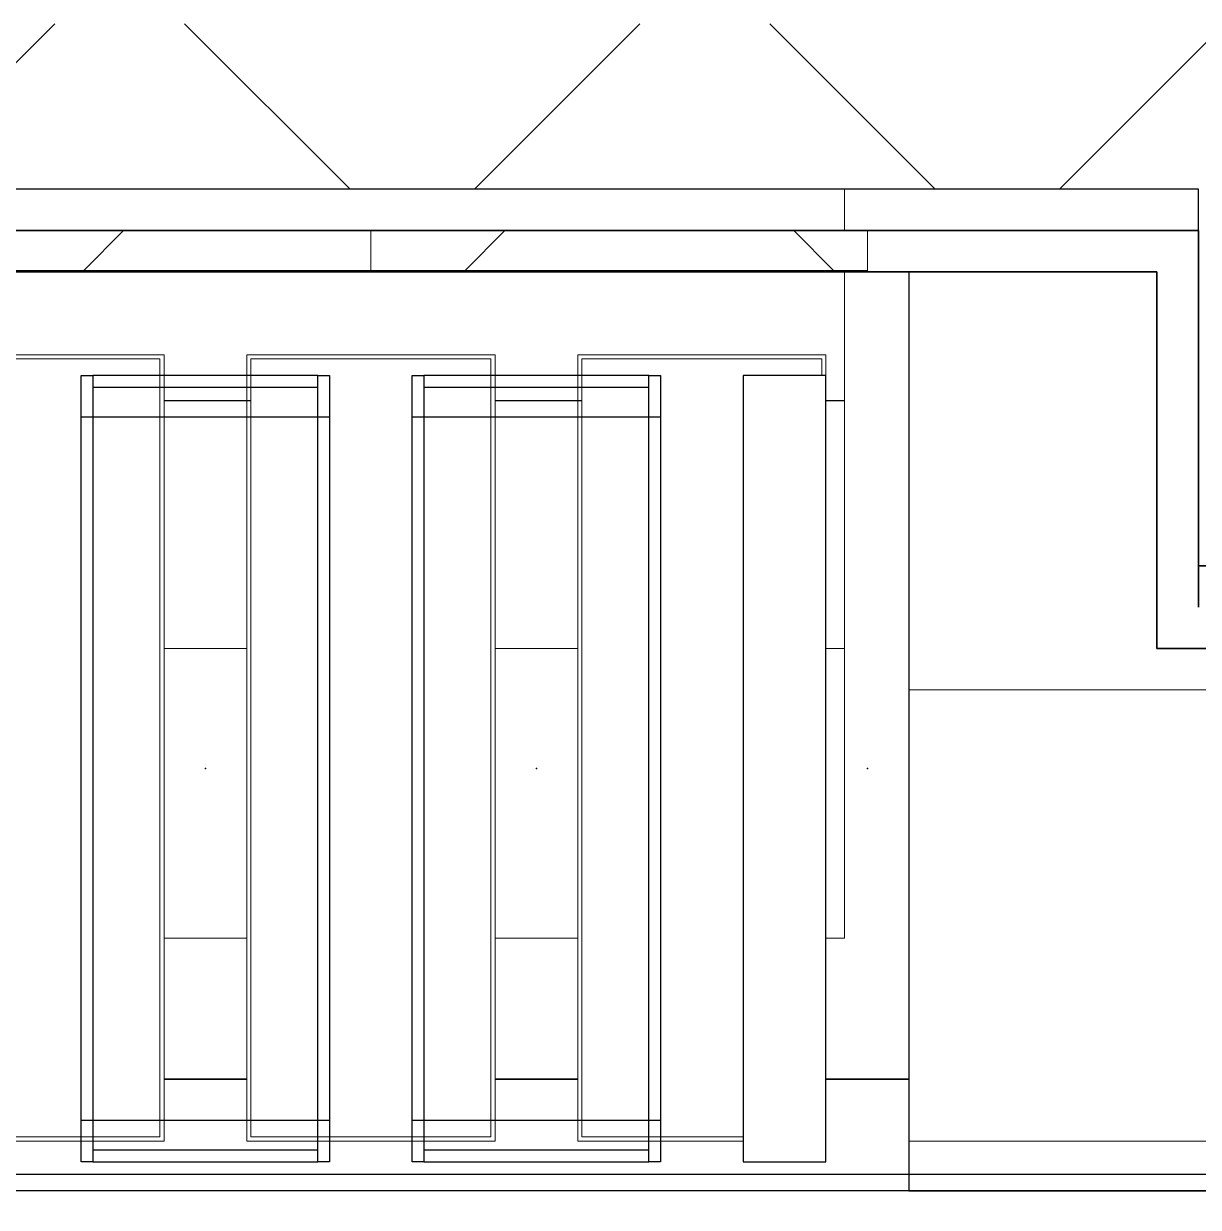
# Model space of a CAD drawing. Header units: millimetres. Extents: x 813027 to 1148939, y -931049 to -10.
# Drawn here: x 989120 to 990540, y -111815 to -110385 of the extents above; entities that cross this region are included whole.
import ezdxf

# ---------------------------------------------------------------- set-up
doc = ezdxf.new("R2010")
doc.units = ezdxf.units.MM
doc.layers.add('000 - WIPEOUT', color=250, linetype='Continuous')
doc.layers.add('A11_ALU.SOLID SHEET', color=7, linetype='Continuous')
for name, color, linetype, lineweight in [('A-CLNG', 2, 'Continuous', 9), ('A-CLNG-PATT', 2, 'Continuous', 9), ('A-GLAZ-CURT', 2, 'Continuous', 9), ('A-WALL-PATT', 1, 'Continuous', 25), ('I-WALL', 5, 'Continuous', 25), ('I-WALL-E', 2, 'Continuous', 25), ('WALL-A', 3, 'Continuous', 25), ('WALL-E', 2, 'Continuous', 25)]:
    doc.layers.add(name, color=color, linetype=linetype, lineweight=lineweight)

# ---------------------------------------------------------------- blocks, each defined once
blk = doc.blocks.new('ESC C3 - ESC C-06-9359441-4160 - LOWER PLATFORM LEVEL - REFLECTED CEILING GENERAL PLAN')
at = {"layer": 'A-CLNG-PATT', "lineweight": 25}
h = blk.add_hatch(dxfattribs=at)
h.set_pattern_fill('FP_12', color=256, style=0, pattern_type=2)
h.set_pattern_definition([(270, (990146.3, -134841.6), (-1200, -7e-14), []), (180, (990146.3, -134841.6), (3e-13, 2400), [])])
h.paths.add_polyline_path([(985296.3, -111141.8), (985396.3, -111141.8), (985401.3, -110786.8), (985696.3, -110791.8), (985696.3, -111141.8), (985796.3, -111141.8), (985801.3, -110786.8), (986096.3, -110791.8), (986096.3, -111141.8), (986196.3, -111141.8), (986201.3, -110786.8), (986496.3, -110791.8), (986496.3, -111141.8), (986596.3, -111141.8), (986601.3, -110786.8), (986896.3, -110791.8), (986896.3, -111141.8), (986996.3, -111141.8), (987001.3, -110786.8), (987296.3, -110791.8), (987296.3, -111141.8), (987396.3, -111141.8), (987401.3, -110786.8), (987696.3, -110791.8), (987696.3, -111141.8), (987796.3, -111141.8), (987801.3, -110786.8), (987911.3, -110786.8), (987911.3, -110686.8), (985167.2, -110686.8), (985167.2, -110786.8), (985296.3, -110791.8), (985296.3, -110840.8)])
h.paths.add_polyline_path([(988996.3, -111141.8), (989001.3, -110786.8), (989296.3, -110791.8), (989296.3, -111141.8), (989396.3, -111141.8), (989401.3, -110786.8), (989696.3, -110791.8), (989696.3, -111141.8), (989796.3, -111141.8), (989801.3, -110786.8), (990096.3, -110791.8), (990096.3, -111141.8), (990118.8, -111141.8), (990118.8, -110686.8), (988161.3, -110686.8), (988161.3, -111141.8), (988196.3, -111141.8), (988201.3, -110786.8), (988496.3, -110791.8), (988496.3, -111141.8), (988596.3, -111141.8), (988601.3, -110786.8), (988896.3, -110791.8), (988901.1, -111141.8)])
h.paths.add_polyline_path([(988901.1, -110636.8), (990118.8, -110636.8), (990118.8, -110586.8), (985167.2, -110586.8), (985167.2, -110636.8), (988346.3, -110636.8)])
h.paths.add_polyline_path([(987828.8, -110386.8), (990118.8, -110386.8), (990118.8, -107841.8), (985167.2, -107841.8), (985167.2, -110386.8), (987446.3, -110386.8)])
h = blk.add_hatch(dxfattribs=at)
h.set_pattern_fill('FP_9', color=256, style=0, pattern_type=2)
h.set_pattern_definition([(0, (1012946.3, -103641.9), (0, -1200), []), (270, (1012946.3, -103641.9), (-2400, -1e-13), [])])
h.paths.add_polyline_path([(988496.3, -111491.8), (988596.3, -111491.8), (988596.3, -111141.8), (988496.3, -111141.8)])
h.paths.add_polyline_path([(988196.3, -111491.8), (988196.3, -111141.8), (988161.3, -111141.8), (988161.3, -111491.8)])
h.paths.add_polyline_path([(990118.8, -111491.8), (990118.8, -111141.8), (990096.3, -111141.8), (990096.3, -111491.8)])
h.paths.add_polyline_path([(989796.3, -111491.8), (989796.3, -111141.8), (989696.3, -111141.8), (989696.3, -111491.8)])
h.paths.add_polyline_path([(988896.3, -111491.8), (988996.3, -111491.8), (988996.3, -111141.8), (988896.3, -111141.8)])
h.paths.add_polyline_path([(989396.3, -111491.8), (989396.3, -111141.8), (989296.3, -111141.8), (989296.3, -111491.8)])
h.paths.add_polyline_path([(985796.3, -111491.8), (985796.3, -111141.8), (985696.3, -111141.8), (985696.3, -111491.8)])
h.paths.add_polyline_path([(986096.3, -111491.8), (986196.3, -111491.8), (986196.3, -111141.8), (986096.3, -111141.8)])
h.paths.add_polyline_path([(986996.3, -111491.8), (986996.3, -111141.8), (986896.3, -111141.8), (986896.3, -111491.8)])
h.paths.add_polyline_path([(987396.3, -111491.8), (987396.3, -111141.8), (987296.3, -111141.8), (987296.3, -111491.8)])
h.paths.add_polyline_path([(987796.3, -111491.8), (987796.3, -111141.8), (987696.3, -111141.8), (987696.3, -111491.8)])
h.paths.add_polyline_path([(985396.3, -111491.8), (985396.3, -111141.8), (985296.3, -111141.8), (985296.3, -111491.8)])
h.paths.add_polyline_path([(986496.3, -111491.8), (986596.3, -111491.8), (986596.3, -111141.8), (986496.3, -111141.8)])
at = {"layer": 'A-CLNG'}
for p, q in [((990118.8, -110586.8), (990118.8, -110636.8)), ((990118.8, -110586.8), (990118.8, -110636.8)), ((990118.8, -110686), (990118.8, -111141.8)), ((990118.8, -110686), (990118.8, -111141.8)), ((989296.3, -111141.8), (989396.3, -111141.8)), ((989396.3, -111141.8), (989296.3, -111141.8)), ((989296.3, -111141.8), (989396.3, -111141.8)), ((989396.3, -111141.8), (989296.3, -111141.8)), ((989696.3, -111141.8), (989796.3, -111141.8)), ((989796.3, -111141.8), (989696.3, -111141.8)), ((989696.3, -111141.8), (989796.3, -111141.8)), ((989796.3, -111141.8), (989696.3, -111141.8)), ((990096.3, -111141.8), (990118.8, -111141.8)), ((990118.8, -111141.8), (990096.3, -111141.8)), ((990096.3, -111141.8), (990118.8, -111141.8)), ((990118.8, -111141.8), (990096.3, -111141.8)), ((990118.8, -111141.8), (990118.8, -111491.8)), ((990118.8, -111141.8), (990118.8, -111491.8)), ((989296.3, -111491.8), (989396.3, -111491.8)), ((989396.3, -111491.8), (989296.3, -111491.8)), ((989696.3, -111491.8), (989796.3, -111491.8)), ((989796.3, -111491.8), (989696.3, -111491.8)), ((990096.3, -111491.8), (990118.8, -111491.8)), ((990118.8, -111491.8), (990096.3, -111491.8))]:
    blk.add_line(p, q, dxfattribs=at)
blk = doc.blocks.new('DPA_CP_Metal Ceiling Panel - Vertical Panel with Gap-18078665-4160 - LOWER PLATFORM LEVEL - REFLECTED CEILING GENERAL PLAN')
at = {"layer": 'A-GLAZ-CURT'}
for p, q in [((988196.3, -111736.8), (988196.3, -110786.8)), ((988196.3, -110786.8), (988496.3, -110786.8)), ((988196.3, -111736.8), (988196.3, -110786.8)), ((988196.3, -110786.8), (988496.3, -110786.8)), ((988496.3, -110786.8), (988196.3, -110786.8)), ((988196.3, -110786.8), (988196.3, -111736.8)), ((988496.3, -110786.8), (988196.3, -110786.8)), ((988196.3, -110786.8), (988196.3, -111736.8)), ((988196.3, -111736.8), (988196.3, -110786.8)), ((988196.3, -110786.8), (988496.3, -110786.8)), ((988201.3, -111731.8), (988201.3, -110791.8)), ((988201.3, -110791.8), (988491.3, -110791.8)), ((988491.3, -110791.8), (988491.3, -111731.8)), ((988496.3, -111736.8), (988496.3, -110786.8)), ((988496.3, -110786.8), (988496.3, -111736.8)), ((988496.3, -111736.8), (988496.3, -110786.8)), ((988496.3, -111736.8), (988496.3, -110786.8)), ((988496.3, -110786.8), (988496.3, -111736.8)), ((988196.3, -111736.8), (988496.3, -111736.8)), ((988496.3, -111736.8), (988196.3, -111736.8)), ((988196.3, -111736.8), (988496.3, -111736.8)), ((988196.3, -111736.8), (988496.3, -111736.8)), ((988496.3, -111736.8), (988196.3, -111736.8)), ((988201.3, -111731.8), (988491.3, -111731.8))]:
    blk.add_line(p, q, dxfattribs=at)
blk = doc.blocks.new('PPLS-PP21_Custom Tile Pattern - Custom Tile Pattern-V90-4160 - LOWER PLATFORM LEVEL - REFLECTED CEILING GENERAL PLAN')
at = {"layer": 'A-GLAZ-CURT'}
h = blk.add_hatch(dxfattribs=at)
h.set_pattern_fill('FP_88', color=256, style=0, pattern_type=2)
h.set_pattern_definition([(45, (-989246.3, 110686.8), (-530.3301, 530.3301), []), (135, (-989246.3, 110686.8), (-530.3301, -530.3301), [])])
h.paths.add_polyline_path([(300, 2), (300, 50), (-300, 50), (-300, 2)])
for p, q in [((-300, 50), (300, 50)), ((-300, 2), (-300, 50)), ((300, 50), (300, 2)), ((300, 2), (-300, 2)), ((-300, 0), (-300, 2)), ((-300, 2), (-230.4, 2)), ((-230.4, 0), (-300, 0)), ((-230.4, 2), (-230.4, 0)), ((-230.2, 2), (-230.2, 0)), ((-230.2, 0), (-229.3, 0)), ((-229.3, 2), (-229.3, 0)), ((-229.3, 0), (-228.1, 0)), ((-228.1, 2), (-228.1, 0)), ((-228.1, 0), (-223.3, 0)), ((-223.3, 2), (-223.3, 0)), ((-223.3, 0), (-218.9, 0)), ((-222.5, 2), (-222.5, 0)), ((-222.5, 0), (-218, 0)), ((-218.9, 2), (-218.9, 0)), ((-218.9, 0), (-214.8, 0)), ((-218, 2), (-218, 0)), ((-218, 0), (-213.4, 0)), ((-217.4, 2), (-217.4, 0)), ((-214.8, 2), (-214.8, 0)), ((-214.8, 0), (-211, 0)), ((-213.4, 2), (-213.4, 0)), ((-213.4, 0), (-208.9, 0)), ((-212.7, 2), (-212.7, 0)), ((-211, 2), (-211, 0)), ((-211, 0), (-207.6, 0)), ((-208.9, 2), (-208.9, 0)), ((-208.9, 0), (-204.6, 0)), ((-208.3, 2), (-208.3, 0)), ((-207.6, 2), (-207.6, 0)), ((-207.6, 0), (-206, 0)), ((-206, 0), (-206, 2)), ((-206, 2), (-201.5, 2)), ((-201.5, 0), (-206, 0)), ((-204.6, 2), (-204.6, 0)), ((-204.6, 0), (-200.6, 0)), ((-204.3, 2), (-204.3, 0)), ((-201.5, 2), (-201.5, 0)), ((-200.6, 2), (-200.6, 0)), ((-200.6, 0), (-197, 0)), ((-197, 2), (-197, 0)), ((-197, 0), (-193.8, 0)), ((-193.8, 2), (-193.8, 0)), ((-193.8, 0), (-191.2, 0)), ((-191.2, 2), (-191.2, 0)), ((-191.2, 0), (-189.2, 0)), ((-189.2, 2), (-189.2, 0)), ((-189.2, 0), (-187.9, 0)), ((-187.9, 2), (-187.9, 0)), ((-187.9, 0), (-187.3, 0)), ((-187.4, 2), (-187.4, 0)), ((-187.4, 0), (-186.4, 0)), ((-187.3, 2), (-187.3, 0)), ((-186.4, 2), (-186.4, 0)), ((-186.4, 0), (-185.3, 0)), ((-185.3, 2), (-185.3, 0)), ((-185.3, 0), (-184.2, 0)), ((-184.2, 2), (-184.2, 0)), ((-184.2, 0), (-183, 0)), ((-183, 2), (-183, 0)), ((-183, 0), (-181.7, 0)), ((-181.7, 2), (-181.7, 0)), ((-181.7, 0), (-180.5, 0)), ((-180.5, 2), (-180.5, 0)), ((-180.5, 0), (-179.1, 0)), ((-179.1, 2), (-179.1, 0)), ((-179.1, 0), (-177.8, 0)), ((-177.8, 2), (-177.8, 0)), ((-177.8, 0), (-176.4, 0)), ((-176.4, 2), (-176.4, 0)), ((-176.4, 0), (-175, 0)), ((-175, 2), (-175, 0)), ((-175, 0), (-173.5, 0)), ((-173.5, 2), (-173.5, 0)), ((-173.5, 0), (-172.1, 0)), ((-172.1, 2), (-172.1, 0)), ((-172.1, 0), (-171, 0)), ((-171, 0), (-171, 2)), ((-171, 0), (-170.4, 0)), ((-170.4, 0), (-170.4, 2)), ((-170.4, 2), (-156.5, 2)), ((-156.5, 0), (-170.4, 0)), ((-156.5, 2), (-156.5, 0)), ((-156.5, 0), (-156.2, 0)), ((-156.2, 2), (-156.2, 0)), ((-156.2, 0), (-155.6, 0)), ((-155.6, 2), (-155.6, 0)), ((-155.6, 0), (-154.8, 0)), ((-154.8, 2), (-154.8, 0)), ((-154.8, 0), (-153.8, 0)), ((-153.8, 2), (-153.8, 0)), ((-153.8, 0), (-152.6, 0)), ((-152.6, 2), (-152.6, 0)), ((-152.6, 0), (-151.2, 0)), ((-151.2, 2), (-151.2, 0)), ((-151.2, 0), (-149.6, 0)), ((-149.6, 2), (-149.6, 0)), ((-149.6, 0), (-147.8, 0)), ((-147.8, 2), (-147.8, 0)), ((-147.8, 0), (-145.8, 0)), ((-145.8, 2), (-145.8, 0)), ((-145.8, 0), (-143.7, 0)), ((-143.7, 2), (-143.7, 0)), ((-143.7, 0), (-141.4, 0)), ((-141.4, 2), (-141.4, 0)), ((-141.4, 0), (-138.9, 0)), ((-138.9, 2), (-138.9, 0)), ((-138.9, 0), (-137.9, 0)), ((-137.9, 2), (-137.9, 0)), ((-137.9, 0), (-136.9, 0)), ((-136.9, 2), (-136.9, 0)), ((-136.9, 0), (-136.1, 0)), ((-136.1, 2), (-136.1, 0)), ((-136.1, 0), (-135.3, 0)), ((-135.3, 2), (-135.3, 0)), ((-135.3, 0), (-134.7, 0)), ((-134.7, 2), (-134.7, 0)), ((-134.7, 0), (-134.2, 0)), ((-134.2, 2), (-134.2, 0)), ((-134.2, 0), (-133.8, 0)), ((-133.8, 2), (-133.8, 0)), ((-133.8, 0), (-133.5, 0)), ((-133.5, 2), (-133.5, 0)), ((-133.5, 2), (-133.5, 0)), ((-133.5, 0), (-133.3, 0)), ((-133.5, 0), (-131.1, 0)), ((-133.3, 2), (-133.3, 0)), ((-133.3, 2), (-133.3, 0)), ((-133.3, 0), (-133.2, 0)), ((-133.2, 2), (-133.2, 0)), ((-131.1, 2), (-131.1, 0)), ((-131.1, 0), (-128.4, 0)), ((-128.4, 2), (-128.4, 0)), ((-128.4, 0), (-125.6, 0)), ((-125.6, 2), (-125.6, 0)), ((-125.6, 0), (-122.7, 0)), ((-122.7, 2), (-122.7, 0)), ((-122.7, 0), (-119.6, 0)), ((-119.6, 2), (-119.6, 0)), ((-119.6, 0), (-116.3, 0)), ((-116.3, 2), (-116.3, 0)), ((-116.3, 0), (-113, 0)), ((-113, 2), (-113, 0)), ((-113, 0), (-109.5, 0)), ((-109.5, 2), (-109.5, 0)), ((-109.5, 0), (-106, 0)), ((-107.3, 0), (-107.3, 2)), ((-107.3, 2), (-74.5, 2)), ((-74.5, 0), (-107.3, 0)), ((-107, 2), (-107, 0)), ((-106, 2), (-106, 0)), ((-106, 0), (-102.4, 0)), ((-104.1, 2), (-104.1, 0)), ((-102.4, 2), (-102.4, 0)), ((-102.4, 0), (-98.7, 0)), ((-101.2, 2), (-101.2, 0)), ((-98.7, 2), (-98.7, 0)), ((-98.7, 0), (-95, 0)), ((-98.1, 2), (-98.1, 0)), ((-95.7, 2), (-95.7, 0)), ((-95, 2), (-95, 0)), ((-95, 0), (-91.9, 0)), ((-93.2, 2), (-93.2, 0)), ((-91.9, 2), (-91.9, 0)), ((-91.9, 0), (-88.9, 0)), ((-90.5, 2), (-90.5, 0)), ((-88.9, 2), (-88.9, 0)), ((-88.9, 0), (-85.9, 0)), ((-87.7, 2), (-87.7, 0)), ((-85.9, 2), (-85.9, 0)), ((-85.9, 0), (-82.9, 0)), ((-84.9, 2), (-84.9, 0)), ((-82.9, 2), (-82.9, 0)), ((-82.9, 0), (-79.9, 0)), ((-81.9, 2), (-81.9, 0)), ((-79.9, 2), (-79.9, 0)), ((-79.9, 0), (-77.1, 0)), ((-78.9, 2), (-78.9, 0)), ((-77.1, 2), (-77.1, 0)), ((-77.1, 0), (-74.4, 0)), ((-75.8, 2), (-75.8, 0)), ((-74.5, 2), (-74.5, 0)), ((-74.4, 2), (-74.4, 0)), ((-74.4, 0), (-71.8, 0)), ((-72.7, 2), (-72.7, 0)), ((-71.8, 2), (-71.8, 0)), ((-71.8, 0), (-69.4, 0)), ((-69.6, 2), (-69.6, 0)), ((-69.4, 2), (-69.4, 0)), ((-69.4, 0), (-67.2, 0)), ((-67.2, 2), (-67.2, 0)), ((-67.2, 0), (-65.2, 0)), ((-66.5, 2), (-66.5, 0)), ((-65.2, 2), (-65.2, 0)), ((-65.2, 0), (-63.4, 0)), ((-63.4, 2), (-63.4, 0)), ((-35.5, 2), (-35.5, 0)), ((-32.3, 0), (-32.3, 2)), ((-32.3, 2), (-22.8, 2)), ((-22.8, 0), (-32.3, 0)), ((-22.8, 2), (-22.8, 0)), ((-10, 0), (10, 0)), ((10, 0), (-10, 0)), ((-9, 0), (-9, 2)), ((-9, 2), (9, 2)), ((9, 0), (-9, 0)), ((9, 2), (9, 0)), ((22.8, 0), (22.8, 2)), ((22.8, 2), (32.3, 2)), ((32.3, 0), (22.8, 0)), ((32.3, 2), (32.3, 0)), ((35.5, 2), (35.5, 0)), ((63.4, 2), (63.4, 0)), ((63.4, 0), (65.2, 0)), ((65.2, 2), (65.2, 0)), ((65.2, 0), (67.2, 0)), ((66.5, 2), (66.5, 0)), ((67.2, 2), (67.2, 0)), ((67.2, 0), (69.4, 0)), ((69.4, 2), (69.4, 0)), ((69.4, 0), (71.8, 0)), ((69.6, 2), (69.6, 0)), ((71.8, 2), (71.8, 0)), ((71.8, 0), (74.4, 0)), ((72.7, 2), (72.7, 0)), ((74.4, 2), (74.4, 0)), ((74.4, 0), (77.1, 0)), ((74.5, 0), (74.5, 2)), ((74.5, 2), (107.3, 2)), ((107.3, 0), (74.5, 0)), ((75.8, 2), (75.8, 0)), ((77.1, 2), (77.1, 0)), ((77.1, 0), (79.9, 0)), ((78.9, 2), (78.9, 0)), ((79.9, 2), (79.9, 0)), ((79.9, 0), (82.9, 0)), ((81.9, 2), (81.9, 0)), ((82.9, 2), (82.9, 0)), ((82.9, 0), (85.9, 0)), ((84.9, 2), (84.9, 0)), ((85.9, 2), (85.9, 0)), ((85.9, 0), (88.9, 0)), ((87.7, 2), (87.7, 0)), ((88.9, 2), (88.9, 0)), ((88.9, 0), (91.9, 0)), ((90.5, 2), (90.5, 0)), ((91.9, 2), (91.9, 0)), ((91.9, 0), (95, 0)), ((93.2, 2), (93.2, 0)), ((95, 2), (95, 0)), ((95, 0), (98.7, 0)), ((95.7, 2), (95.7, 0)), ((98.1, 2), (98.1, 0)), ((98.7, 2), (98.7, 0)), ((98.7, 0), (102.4, 0)), ((101.2, 2), (101.2, 0)), ((102.4, 2), (102.4, 0)), ((102.4, 0), (106, 0)), ((104.1, 2), (104.1, 0)), ((106, 2), (106, 0)), ((106, 0), (109.5, 0)), ((107, 2), (107, 0)), ((107.3, 2), (107.3, 0)), ((109.5, 2), (109.5, 0)), ((109.5, 0), (113, 0)), ((113, 2), (113, 0)), ((113, 0), (116.3, 0)), ((116.3, 2), (116.3, 0)), ((116.3, 0), (119.6, 0)), ((119.6, 2), (119.6, 0)), ((119.6, 0), (122.7, 0)), ((122.7, 2), (122.7, 0)), ((122.7, 0), (125.6, 0)), ((125.6, 2), (125.6, 0)), ((125.6, 0), (128.4, 0)), ((128.4, 2), (128.4, 0)), ((128.4, 0), (131.1, 0)), ((131.1, 2), (131.1, 0)), ((131.1, 0), (133.5, 0)), ((133.2, 2), (133.2, 0)), ((133.2, 0), (133.3, 0)), ((133.3, 2), (133.3, 0)), ((133.3, 2), (133.3, 0)), ((133.3, 0), (133.5, 0)), ((133.5, 2), (133.5, 0)), ((133.5, 2), (133.5, 0)), ((133.5, 0), (133.8, 0)), ((133.8, 2), (133.8, 0)), ((133.8, 0), (134.2, 0)), ((134.2, 2), (134.2, 0)), ((134.2, 0), (134.7, 0)), ((134.7, 2), (134.7, 0)), ((134.7, 0), (135.3, 0)), ((135.3, 2), (135.3, 0)), ((135.3, 0), (136.1, 0)), ((136.1, 2), (136.1, 0)), ((136.1, 0), (136.9, 0)), ((136.9, 2), (136.9, 0)), ((136.9, 0), (137.9, 0)), ((137.9, 2), (137.9, 0)), ((137.9, 0), (138.9, 0)), ((138.9, 2), (138.9, 0)), ((138.9, 0), (141.4, 0)), ((141.4, 2), (141.4, 0)), ((141.4, 0), (143.7, 0)), ((143.7, 2), (143.7, 0)), ((143.7, 0), (145.8, 0)), ((145.8, 2), (145.8, 0)), ((145.8, 0), (147.8, 0)), ((147.8, 2), (147.8, 0)), ((147.8, 0), (149.6, 0)), ((149.6, 2), (149.6, 0)), ((149.6, 0), (151.2, 0)), ((151.2, 2), (151.2, 0)), ((151.2, 0), (152.6, 0)), ((152.6, 2), (152.6, 0)), ((152.6, 0), (153.8, 0)), ((153.8, 2), (153.8, 0)), ((153.8, 0), (154.8, 0)), ((154.8, 2), (154.8, 0)), ((154.8, 0), (155.6, 0)), ((155.6, 2), (155.6, 0)), ((155.6, 0), (156.2, 0)), ((156.2, 2), (156.2, 0)), ((156.2, 0), (156.5, 0)), ((156.5, 0), (156.5, 2)), ((156.5, 2), (170.4, 2)), ((170.4, 0), (156.5, 0)), ((170.4, 2), (170.4, 0)), ((170.4, 0), (171, 0)), ((171, 0), (171, 2)), ((171, 0), (172.1, 0)), ((172.1, 2), (172.1, 0)), ((172.1, 0), (173.5, 0)), ((173.5, 2), (173.5, 0)), ((173.5, 0), (175, 0)), ((175, 2), (175, 0)), ((175, 0), (176.4, 0)), ((176.4, 2), (176.4, 0)), ((176.4, 0), (177.8, 0)), ((177.8, 2), (177.8, 0)), ((177.8, 0), (179.1, 0)), ((179.1, 2), (179.1, 0)), ((179.1, 0), (180.5, 0)), ((180.5, 2), (180.5, 0)), ((180.5, 0), (181.7, 0)), ((181.7, 2), (181.7, 0)), ((181.7, 0), (183, 0)), ((183, 2), (183, 0)), ((183, 0), (184.2, 0)), ((184.2, 2), (184.2, 0)), ((184.2, 0), (185.3, 0)), ((185.3, 2), (185.3, 0)), ((185.3, 0), (186.4, 0)), ((186.4, 2), (186.4, 0)), ((186.4, 0), (187.4, 0)), ((187.3, 2), (187.3, 0)), ((187.3, 0), (187.9, 0)), ((187.4, 2), (187.4, 0)), ((187.9, 2), (187.9, 0)), ((187.9, 0), (189.2, 0)), ((189.2, 2), (189.2, 0)), ((189.2, 0), (191.2, 0)), ((191.2, 2), (191.2, 0)), ((191.2, 0), (193.8, 0)), ((193.8, 2), (193.8, 0)), ((193.8, 0), (197, 0)), ((197, 2), (197, 0)), ((197, 0), (200.6, 0)), ((200.6, 2), (200.6, 0)), ((200.6, 0), (204.6, 0)), ((201.5, 0), (201.5, 2)), ((201.5, 2), (206, 2)), ((206, 0), (201.5, 0)), ((204.3, 2), (204.3, 0)), ((204.6, 2), (204.6, 0)), ((204.6, 0), (208.9, 0)), ((206, 2), (206, 0)), ((206, 0), (207.6, 0)), ((207.6, 2), (207.6, 0)), ((207.6, 0), (211, 0)), ((208.3, 2), (208.3, 0)), ((208.9, 2), (208.9, 0)), ((208.9, 0), (213.4, 0)), ((211, 2), (211, 0)), ((211, 0), (214.8, 0)), ((212.7, 2), (212.7, 0)), ((213.4, 2), (213.4, 0)), ((213.4, 0), (218, 0)), ((214.8, 2), (214.8, 0)), ((214.8, 0), (218.9, 0)), ((217.4, 2), (217.4, 0)), ((218, 2), (218, 0)), ((218, 0), (222.5, 0)), ((218.9, 2), (218.9, 0)), ((218.9, 0), (223.3, 0)), ((222.5, 2), (222.5, 0)), ((223.3, 2), (223.3, 0)), ((223.3, 0), (228.1, 0)), ((228.1, 2), (228.1, 0)), ((228.1, 0), (229.3, 0)), ((229.3, 2), (229.3, 0)), ((229.3, 0), (230.2, 0)), ((230.2, 2), (230.2, 0)), ((230.4, 0), (230.4, 2)), ((230.4, 2), (300, 2)), ((300, 0), (230.4, 0)), ((300, 2), (300, 0))]:
    blk.add_line(p, q, dxfattribs=at)
for points, knots in [([(-74.5, 0), (-72.4, 0), (-63.8, 0), (-48.4, 0), (-36.5, 0), (-32.3, 0)], [33.057531, 33.057531, 33.057531, 33.057531, 40.784289, 62.793565, 77.748067, 77.748067, 77.748067, 77.748067]), ([(-35.5, 0), (-35.6, 0), (-36.1, 0), (-29.7, 0), (-22.1, 0), (-14, 0), (-10.5, 0), (-9, 0)], [0, 0, 0, 0, 2.896439, 8.596022, 15.081878, 26.744535, 36.912071, 36.912071, 36.912071, 36.912071]), ([(-22.8, 0), (-23.8, 0), (-27.1, 0), (-31.2, 0), (-34.7, 0), (-35.3, 0), (-35.5, 0)], [143.109362, 143.109362, 143.109362, 143.109362, 147.530666, 157.225744, 158.961676, 159.492878, 159.492878, 159.492878, 159.492878]), ([(9, 0), (10.5, 0), (14, 0), (22.1, 0), (29.7, 0), (36.1, 0), (35.6, 0), (35.5, 0)], [42.834368, 42.834368, 42.834368, 42.834368, 53.001904, 64.664561, 71.150417, 76.85, 79.746439, 79.746439, 79.746439, 79.746439]), ([(35.5, 0), (35.3, 0), (34.7, 0), (31.2, 0), (27.1, 0), (23.8, 0), (22.8, 0)], [79.746439, 79.746439, 79.746439, 79.746439, 80.277641, 82.013573, 91.708651, 96.129955, 96.129955, 96.129955, 96.129955]), ([(32.3, 0), (36.5, 0), (48.4, 0), (63.8, 0), (72.4, 0), (74.5, 0)], [28.279951, 28.279951, 28.279951, 28.279951, 43.234453, 65.243729, 72.970487, 72.970487, 72.970487, 72.970487])]:
    blk.add_open_spline(points, degree=3, knots=knots, dxfattribs=at)
blk = doc.blocks.new('PPLS-PP21_Custom Tile Pattern - Custom Tile Pattern-V91-4160 - LOWER PLATFORM LEVEL - REFLECTED CEILING GENERAL PLAN')
at = {"layer": 'A-GLAZ-CURT'}
h = blk.add_hatch(dxfattribs=at)
h.set_pattern_fill('FP_89', color=256, style=0, pattern_type=2)
h.set_pattern_definition([(45, (-989846.3, 110686.8), (-530.3301, 530.3301), []), (135, (-989846.3, 110686.8), (-530.3301, -530.3301), [])])
h.paths.add_polyline_path([(300, 2), (300, 50), (-300, 50), (-300, 2)])
for p, q in [((-300, 50), (300, 50)), ((-300, 2), (-300, 50)), ((300, 50), (300, 2)), ((300, 2), (-300, 2)), ((-300, 0), (-300, 2)), ((-300, 2), (-230.4, 2)), ((-230.4, 0), (-300, 0)), ((-230.4, 2), (-230.4, 0)), ((-230.2, 2), (-230.2, 0)), ((-230.2, 0), (-229.3, 0)), ((-229.3, 2), (-229.3, 0)), ((-229.3, 0), (-228.1, 0)), ((-228.1, 2), (-228.1, 0)), ((-228.1, 0), (-223.3, 0)), ((-223.3, 2), (-223.3, 0)), ((-223.3, 0), (-218.9, 0)), ((-222.5, 2), (-222.5, 0)), ((-222.5, 0), (-218, 0)), ((-218.9, 2), (-218.9, 0)), ((-218.9, 0), (-214.8, 0)), ((-218, 2), (-218, 0)), ((-218, 0), (-213.4, 0)), ((-217.4, 2), (-217.4, 0)), ((-214.8, 2), (-214.8, 0)), ((-214.8, 0), (-211, 0)), ((-213.4, 2), (-213.4, 0)), ((-213.4, 0), (-208.9, 0)), ((-212.7, 2), (-212.7, 0)), ((-211, 2), (-211, 0)), ((-211, 0), (-207.6, 0)), ((-208.9, 2), (-208.9, 0)), ((-208.9, 0), (-204.6, 0)), ((-208.3, 2), (-208.3, 0)), ((-207.6, 2), (-207.6, 0)), ((-207.6, 0), (-206, 0)), ((-206, 0), (-206, 2)), ((-206, 2), (-201.5, 2)), ((-201.5, 0), (-206, 0)), ((-204.6, 2), (-204.6, 0)), ((-204.6, 0), (-200.6, 0)), ((-204.3, 2), (-204.3, 0)), ((-201.5, 2), (-201.5, 0)), ((-200.6, 2), (-200.6, 0)), ((-200.6, 0), (-197, 0)), ((-197, 2), (-197, 0)), ((-197, 0), (-193.8, 0)), ((-193.8, 2), (-193.8, 0)), ((-193.8, 0), (-191.2, 0)), ((-191.2, 2), (-191.2, 0)), ((-191.2, 0), (-189.2, 0)), ((-189.2, 2), (-189.2, 0)), ((-189.2, 0), (-187.9, 0)), ((-187.9, 2), (-187.9, 0)), ((-187.9, 0), (-187.3, 0)), ((-187.4, 2), (-187.4, 0)), ((-187.4, 0), (-186.4, 0)), ((-187.3, 2), (-187.3, 0)), ((-186.4, 2), (-186.4, 0)), ((-186.4, 0), (-185.3, 0)), ((-185.3, 2), (-185.3, 0)), ((-185.3, 0), (-184.2, 0)), ((-184.2, 2), (-184.2, 0)), ((-184.2, 0), (-183, 0)), ((-183, 2), (-183, 0)), ((-183, 0), (-181.7, 0)), ((-181.7, 2), (-181.7, 0)), ((-181.7, 0), (-180.5, 0)), ((-180.5, 2), (-180.5, 0)), ((-180.5, 0), (-179.1, 0)), ((-179.1, 2), (-179.1, 0)), ((-179.1, 0), (-177.8, 0)), ((-177.8, 2), (-177.8, 0)), ((-177.8, 0), (-176.4, 0)), ((-176.4, 2), (-176.4, 0)), ((-176.4, 0), (-175, 0)), ((-175, 2), (-175, 0)), ((-175, 0), (-173.5, 0)), ((-173.5, 2), (-173.5, 0)), ((-173.5, 0), (-172.1, 0)), ((-172.1, 2), (-172.1, 0)), ((-172.1, 0), (-171, 0)), ((-171, 0), (-171, 2)), ((-171, 0), (-170.4, 0)), ((-170.4, 0), (-170.4, 2)), ((-170.4, 2), (-156.5, 2)), ((-156.5, 0), (-170.4, 0)), ((-156.5, 2), (-156.5, 0)), ((-156.5, 0), (-156.2, 0)), ((-156.2, 2), (-156.2, 0)), ((-156.2, 0), (-155.6, 0)), ((-155.6, 2), (-155.6, 0)), ((-155.6, 0), (-154.8, 0)), ((-154.8, 2), (-154.8, 0)), ((-154.8, 0), (-153.8, 0)), ((-153.8, 2), (-153.8, 0)), ((-153.8, 0), (-152.6, 0)), ((-152.6, 2), (-152.6, 0)), ((-152.6, 0), (-151.2, 0)), ((-151.2, 2), (-151.2, 0)), ((-151.2, 0), (-149.6, 0)), ((-149.6, 2), (-149.6, 0)), ((-149.6, 0), (-147.8, 0)), ((-147.8, 2), (-147.8, 0)), ((-147.8, 0), (-145.8, 0)), ((-145.8, 2), (-145.8, 0)), ((-145.8, 0), (-143.7, 0)), ((-143.7, 2), (-143.7, 0)), ((-143.7, 0), (-141.4, 0)), ((-141.4, 2), (-141.4, 0)), ((-141.4, 0), (-138.9, 0)), ((-138.9, 2), (-138.9, 0)), ((-138.9, 0), (-137.9, 0)), ((-137.9, 2), (-137.9, 0)), ((-137.9, 0), (-136.9, 0)), ((-136.9, 2), (-136.9, 0)), ((-136.9, 0), (-136.1, 0)), ((-136.1, 2), (-136.1, 0)), ((-136.1, 0), (-135.3, 0)), ((-135.3, 2), (-135.3, 0)), ((-135.3, 0), (-134.7, 0)), ((-134.7, 2), (-134.7, 0)), ((-134.7, 0), (-134.2, 0)), ((-134.2, 2), (-134.2, 0)), ((-134.2, 0), (-133.8, 0)), ((-133.8, 2), (-133.8, 0)), ((-133.8, 0), (-133.5, 0)), ((-133.5, 2), (-133.5, 0)), ((-133.5, 2), (-133.5, 0)), ((-133.5, 0), (-133.3, 0)), ((-133.5, 0), (-131.1, 0)), ((-133.3, 2), (-133.3, 0)), ((-133.3, 2), (-133.3, 0)), ((-133.3, 0), (-133.2, 0)), ((-133.2, 2), (-133.2, 0)), ((-131.1, 2), (-131.1, 0)), ((-131.1, 0), (-128.4, 0)), ((-128.4, 2), (-128.4, 0)), ((-128.4, 0), (-125.6, 0)), ((-125.6, 2), (-125.6, 0)), ((-125.6, 0), (-122.7, 0)), ((-122.7, 2), (-122.7, 0)), ((-122.7, 0), (-119.6, 0)), ((-119.6, 2), (-119.6, 0)), ((-119.6, 0), (-116.3, 0)), ((-116.3, 2), (-116.3, 0)), ((-116.3, 0), (-113, 0)), ((-113, 2), (-113, 0)), ((-113, 0), (-109.5, 0)), ((-109.5, 2), (-109.5, 0)), ((-109.5, 0), (-106, 0)), ((-107.3, 0), (-107.3, 2)), ((-107.3, 2), (-74.5, 2)), ((-74.5, 0), (-107.3, 0)), ((-107, 2), (-107, 0)), ((-106, 2), (-106, 0)), ((-106, 0), (-102.4, 0)), ((-104.1, 2), (-104.1, 0)), ((-102.4, 2), (-102.4, 0)), ((-102.4, 0), (-98.7, 0)), ((-101.2, 2), (-101.2, 0)), ((-98.7, 2), (-98.7, 0)), ((-98.7, 0), (-95, 0)), ((-98.1, 2), (-98.1, 0)), ((-95.7, 2), (-95.7, 0)), ((-95, 2), (-95, 0)), ((-95, 0), (-91.9, 0)), ((-93.2, 2), (-93.2, 0)), ((-91.9, 2), (-91.9, 0)), ((-91.9, 0), (-88.9, 0)), ((-90.5, 2), (-90.5, 0)), ((-88.9, 2), (-88.9, 0)), ((-88.9, 0), (-85.9, 0)), ((-87.7, 2), (-87.7, 0)), ((-85.9, 2), (-85.9, 0)), ((-85.9, 0), (-82.9, 0)), ((-84.9, 2), (-84.9, 0)), ((-82.9, 2), (-82.9, 0)), ((-82.9, 0), (-79.9, 0)), ((-81.9, 2), (-81.9, 0)), ((-79.9, 2), (-79.9, 0)), ((-79.9, 0), (-77.1, 0)), ((-78.9, 2), (-78.9, 0)), ((-77.1, 2), (-77.1, 0)), ((-77.1, 0), (-74.4, 0)), ((-75.8, 2), (-75.8, 0)), ((-74.5, 2), (-74.5, 0)), ((-74.4, 2), (-74.4, 0)), ((-74.4, 0), (-71.8, 0)), ((-72.7, 2), (-72.7, 0)), ((-71.8, 2), (-71.8, 0)), ((-71.8, 0), (-69.4, 0)), ((-69.6, 2), (-69.6, 0)), ((-69.4, 2), (-69.4, 0)), ((-69.4, 0), (-67.2, 0)), ((-67.2, 2), (-67.2, 0)), ((-67.2, 0), (-65.2, 0)), ((-66.5, 2), (-66.5, 0)), ((-65.2, 2), (-65.2, 0)), ((-65.2, 0), (-63.4, 0)), ((-63.4, 2), (-63.4, 0)), ((-35.5, 2), (-35.5, 0)), ((-32.3, 0), (-32.3, 2)), ((-32.3, 2), (-22.8, 2)), ((-22.8, 0), (-32.3, 0)), ((-22.8, 2), (-22.8, 0)), ((-10, 0), (10, 0)), ((10, 0), (-10, 0)), ((-9, 0), (-9, 2)), ((-9, 2), (9, 2)), ((9, 0), (-9, 0)), ((9, 2), (9, 0)), ((22.8, 0), (22.8, 2)), ((22.8, 2), (32.3, 2)), ((32.3, 0), (22.8, 0)), ((32.3, 2), (32.3, 0)), ((35.5, 2), (35.5, 0)), ((63.4, 2), (63.4, 0)), ((63.4, 0), (65.2, 0)), ((65.2, 2), (65.2, 0)), ((65.2, 0), (67.2, 0)), ((66.5, 2), (66.5, 0)), ((67.2, 2), (67.2, 0)), ((67.2, 0), (69.4, 0)), ((69.4, 2), (69.4, 0)), ((69.4, 0), (71.8, 0)), ((69.6, 2), (69.6, 0)), ((71.8, 2), (71.8, 0)), ((71.8, 0), (74.4, 0)), ((72.7, 2), (72.7, 0)), ((74.4, 2), (74.4, 0)), ((74.4, 0), (77.1, 0)), ((74.5, 0), (74.5, 2)), ((74.5, 2), (107.3, 2)), ((107.3, 0), (74.5, 0)), ((75.8, 2), (75.8, 0)), ((77.1, 2), (77.1, 0)), ((77.1, 0), (79.9, 0)), ((78.9, 2), (78.9, 0)), ((79.9, 2), (79.9, 0)), ((79.9, 0), (82.9, 0)), ((81.9, 2), (81.9, 0)), ((82.9, 2), (82.9, 0)), ((82.9, 0), (85.9, 0)), ((84.9, 2), (84.9, 0)), ((85.9, 2), (85.9, 0)), ((85.9, 0), (88.9, 0)), ((87.7, 2), (87.7, 0)), ((88.9, 2), (88.9, 0)), ((88.9, 0), (91.9, 0)), ((90.5, 2), (90.5, 0)), ((91.9, 2), (91.9, 0)), ((91.9, 0), (95, 0)), ((93.2, 2), (93.2, 0)), ((95, 2), (95, 0)), ((95, 0), (98.7, 0)), ((95.7, 2), (95.7, 0)), ((98.1, 2), (98.1, 0)), ((98.7, 2), (98.7, 0)), ((98.7, 0), (102.4, 0)), ((101.2, 2), (101.2, 0)), ((102.4, 2), (102.4, 0)), ((102.4, 0), (106, 0)), ((104.1, 2), (104.1, 0)), ((106, 2), (106, 0)), ((106, 0), (109.5, 0)), ((107, 2), (107, 0)), ((107.3, 2), (107.3, 0)), ((109.5, 2), (109.5, 0)), ((109.5, 0), (113, 0)), ((113, 2), (113, 0)), ((113, 0), (116.3, 0)), ((116.3, 2), (116.3, 0)), ((116.3, 0), (119.6, 0)), ((119.6, 2), (119.6, 0)), ((119.6, 0), (122.7, 0)), ((122.7, 2), (122.7, 0)), ((122.7, 0), (125.6, 0)), ((125.6, 2), (125.6, 0)), ((125.6, 0), (128.4, 0)), ((128.4, 2), (128.4, 0)), ((128.4, 0), (131.1, 0)), ((131.1, 2), (131.1, 0)), ((131.1, 0), (133.5, 0)), ((133.2, 2), (133.2, 0)), ((133.2, 0), (133.3, 0)), ((133.3, 2), (133.3, 0)), ((133.3, 2), (133.3, 0)), ((133.3, 0), (133.5, 0)), ((133.5, 2), (133.5, 0)), ((133.5, 2), (133.5, 0)), ((133.5, 0), (133.8, 0)), ((133.8, 2), (133.8, 0)), ((133.8, 0), (134.2, 0)), ((134.2, 2), (134.2, 0)), ((134.2, 0), (134.7, 0)), ((134.7, 2), (134.7, 0)), ((134.7, 0), (135.3, 0)), ((135.3, 2), (135.3, 0)), ((135.3, 0), (136.1, 0)), ((136.1, 2), (136.1, 0)), ((136.1, 0), (136.9, 0)), ((136.9, 2), (136.9, 0)), ((136.9, 0), (137.9, 0)), ((137.9, 2), (137.9, 0)), ((137.9, 0), (138.9, 0)), ((138.9, 2), (138.9, 0)), ((138.9, 0), (141.4, 0)), ((141.4, 2), (141.4, 0)), ((141.4, 0), (143.7, 0)), ((143.7, 2), (143.7, 0)), ((143.7, 0), (145.8, 0)), ((145.8, 2), (145.8, 0)), ((145.8, 0), (147.8, 0)), ((147.8, 2), (147.8, 0)), ((147.8, 0), (149.6, 0)), ((149.6, 2), (149.6, 0)), ((149.6, 0), (151.2, 0)), ((151.2, 2), (151.2, 0)), ((151.2, 0), (152.6, 0)), ((152.6, 2), (152.6, 0)), ((152.6, 0), (153.8, 0)), ((153.8, 2), (153.8, 0)), ((153.8, 0), (154.8, 0)), ((154.8, 2), (154.8, 0)), ((154.8, 0), (155.6, 0)), ((155.6, 2), (155.6, 0)), ((155.6, 0), (156.2, 0)), ((156.2, 2), (156.2, 0)), ((156.2, 0), (156.5, 0)), ((156.5, 0), (156.5, 2)), ((156.5, 2), (170.4, 2)), ((170.4, 0), (156.5, 0)), ((170.4, 2), (170.4, 0)), ((170.4, 0), (171, 0)), ((171, 0), (171, 2)), ((171, 0), (172.1, 0)), ((172.1, 2), (172.1, 0)), ((172.1, 0), (173.5, 0)), ((173.5, 2), (173.5, 0)), ((173.5, 0), (175, 0)), ((175, 2), (175, 0)), ((175, 0), (176.4, 0)), ((176.4, 2), (176.4, 0)), ((176.4, 0), (177.8, 0)), ((177.8, 2), (177.8, 0)), ((177.8, 0), (179.1, 0)), ((179.1, 2), (179.1, 0)), ((179.1, 0), (180.5, 0)), ((180.5, 2), (180.5, 0)), ((180.5, 0), (181.7, 0)), ((181.7, 2), (181.7, 0)), ((181.7, 0), (183, 0)), ((183, 2), (183, 0)), ((183, 0), (184.2, 0)), ((184.2, 2), (184.2, 0)), ((184.2, 0), (185.3, 0)), ((185.3, 2), (185.3, 0)), ((185.3, 0), (186.4, 0)), ((186.4, 2), (186.4, 0)), ((186.4, 0), (187.4, 0)), ((187.3, 2), (187.3, 0)), ((187.3, 0), (187.9, 0)), ((187.4, 2), (187.4, 0)), ((187.9, 2), (187.9, 0)), ((187.9, 0), (189.2, 0)), ((189.2, 2), (189.2, 0)), ((189.2, 0), (191.2, 0)), ((191.2, 2), (191.2, 0)), ((191.2, 0), (193.8, 0)), ((193.8, 2), (193.8, 0)), ((193.8, 0), (197, 0)), ((197, 2), (197, 0)), ((197, 0), (200.6, 0)), ((200.6, 2), (200.6, 0)), ((200.6, 0), (204.6, 0)), ((201.5, 0), (201.5, 2)), ((201.5, 2), (206, 2)), ((206, 0), (201.5, 0)), ((204.3, 2), (204.3, 0)), ((204.6, 2), (204.6, 0)), ((204.6, 0), (208.9, 0)), ((206, 2), (206, 0)), ((206, 0), (207.6, 0)), ((207.6, 2), (207.6, 0)), ((207.6, 0), (211, 0)), ((208.3, 2), (208.3, 0)), ((208.9, 2), (208.9, 0)), ((208.9, 0), (213.4, 0)), ((211, 2), (211, 0)), ((211, 0), (214.8, 0)), ((212.7, 2), (212.7, 0)), ((213.4, 2), (213.4, 0)), ((213.4, 0), (218, 0)), ((214.8, 2), (214.8, 0)), ((214.8, 0), (218.9, 0)), ((217.4, 2), (217.4, 0)), ((218, 2), (218, 0)), ((218, 0), (222.5, 0)), ((218.9, 2), (218.9, 0)), ((218.9, 0), (223.3, 0)), ((222.5, 2), (222.5, 0)), ((223.3, 2), (223.3, 0)), ((223.3, 0), (228.1, 0)), ((228.1, 2), (228.1, 0)), ((228.1, 0), (229.3, 0)), ((229.3, 2), (229.3, 0)), ((229.3, 0), (230.2, 0)), ((230.2, 2), (230.2, 0)), ((230.4, 0), (230.4, 2)), ((230.4, 2), (300, 2)), ((300, 0), (230.4, 0)), ((300, 2), (300, 0))]:
    blk.add_line(p, q, dxfattribs=at)
for points, knots in [([(-74.5, 0), (-72.4, 0), (-63.8, 0), (-48.4, 0), (-36.5, 0), (-32.3, 0)], [33.057531, 33.057531, 33.057531, 33.057531, 40.784289, 62.793565, 77.748067, 77.748067, 77.748067, 77.748067]), ([(-35.5, 0), (-35.6, 0), (-36.1, 0), (-29.7, 0), (-22.1, 0), (-14, 0), (-10.5, 0), (-9, 0)], [0, 0, 0, 0, 2.896439, 8.596022, 15.081878, 26.744535, 36.912071, 36.912071, 36.912071, 36.912071]), ([(-22.8, 0), (-23.8, 0), (-27.1, 0), (-31.2, 0), (-34.7, 0), (-35.3, 0), (-35.5, 0)], [143.109362, 143.109362, 143.109362, 143.109362, 147.530666, 157.225744, 158.961676, 159.492878, 159.492878, 159.492878, 159.492878]), ([(9, 0), (10.5, 0), (14, 0), (22.1, 0), (29.7, 0), (36.1, 0), (35.6, 0), (35.5, 0)], [42.834368, 42.834368, 42.834368, 42.834368, 53.001904, 64.664561, 71.150417, 76.85, 79.746439, 79.746439, 79.746439, 79.746439]), ([(35.5, 0), (35.3, 0), (34.7, 0), (31.2, 0), (27.1, 0), (23.8, 0), (22.8, 0)], [79.746439, 79.746439, 79.746439, 79.746439, 80.277641, 82.013573, 91.708651, 96.129955, 96.129955, 96.129955, 96.129955]), ([(32.3, 0), (36.5, 0), (48.4, 0), (63.8, 0), (72.4, 0), (74.5, 0)], [28.279951, 28.279951, 28.279951, 28.279951, 43.234453, 65.243729, 72.970487, 72.970487, 72.970487, 72.970487])]:
    blk.add_open_spline(points, degree=3, knots=knots, dxfattribs=at)
blk = doc.blocks.new('C-2-PP21-AR-4160-01-B_20250829-084021_EXCL')
at = {"layer": 'A-CLNG'}
for p, q in [((-50202.7, -5850), (-56900, -5850)), ((-56900, -5850), (-56900, -6395)), ((-56900, -6395), (-56900, -5850)), ((-56900, -5850), (-50202.7, -5850)), ((-56900, -6395), (-41800, -6395)), ((-41800, -6395), (-56900, -6395))]:
    blk.add_line(p, q, dxfattribs=at)
blk.add_blockref('ESC C3 - ESC C-06-9359441-4160 - LOWER PLATFORM LEVEL - REFLECTED CEILING GENERAL PLAN', (-1047096.3, 105341.8), dxfattribs=at)
at = {"layer": 'A-GLAZ-CURT'}
for name, p in [('PPLS-PP21_Custom Tile Pattern - Custom Tile Pattern-V90-4160 - LOWER PLATFORM LEVEL - REFLECTED CEILING GENERAL PLAN', (-57850, -5345)), ('PPLS-PP21_Custom Tile Pattern - Custom Tile Pattern-V91-4160 - LOWER PLATFORM LEVEL - REFLECTED CEILING GENERAL PLAN', (-57250, -5345)), ('DPA_CP_Metal Ceiling Panel - Vertical Panel with Gap-18078665-4160 - LOWER PLATFORM LEVEL - REFLECTED CEILING GENERAL PLAN', (-1046296.3, 105341.8)), ('DPA_CP_Metal Ceiling Panel - Vertical Panel with Gap-18078665-4160 - LOWER PLATFORM LEVEL - REFLECTED CEILING GENERAL PLAN', (-1045896.3, 105341.8)), ('DPA_CP_Metal Ceiling Panel - Vertical Panel with Gap-18078665-4160 - LOWER PLATFORM LEVEL - REFLECTED CEILING GENERAL PLAN', (-1045496.3, 105341.8))]:
    blk.add_blockref(name, p, dxfattribs=at)
blk = doc.blocks.new('*U565')
for p, q in [((-425.3, -11550), (-425.3, -11250)), ((425, -11250), (425, -11550)), ((-425.3, -11950), (-425.3, -11650)), ((425, -11650), (425, -11950))]:
    blk.add_line(p, q)
for p in [(0, -11400), (0, -11800)]:
    blk.add_point(p)
at = {"layer": 'A11_ALU.SOLID SHEET', "color": 0}
for points in [[(-475, -11250), (475, -11250), (475, -11264), (-475, -11264)], [(-475, -11536), (-461, -11536), (-461, -11264), (-475, -11264)], [(475, -11264), (461, -11264), (461, -11536), (475, -11536)], [(-475, -11536), (475, -11536), (475, -11550), (-475, -11550)], [(-475, -11650), (475, -11650), (475, -11664), (-475, -11664)], [(-475, -11936), (-461, -11936), (-461, -11664), (-475, -11664)], [(475, -11664), (461, -11664), (461, -11936), (475, -11936)], [(-475, -11936), (475, -11936), (475, -11950), (-475, -11950)]]:
    blk.add_lwpolyline(points, close=True, dxfattribs=at)
blk = doc.blocks.new('*U569')
for p in [(0, 400), (0, 0)]:
    blk.add_point(p)
blk.add_wipeout([(475, 250), (475, 350), (-475, 350), (-475, 250)]).dxf.layer = '000 - WIPEOUT'
at = {"layer": 'A11_ALU.SOLID SHEET', "color": 0}
blk.add_lwpolyline([(475, 250), (475, 350), (-475, 350), (-475, 250)], close=True, dxfattribs=at)
blk = doc.blocks.new('C-2-PP21-AR-4160-01-B_20250829-084416_NEWCL')
blk.add_lwpolyline([(-117350, -5345), (-113350, -5345), (-113350, -5347), (-96550, -5347), (-96550, -2450), (-92235, -2450), (-92235, -6455), (-84190, -6455), (-84190, -5820), (-81330, -5820), (-81330, -5345), (-56900, -5345), (-56900, -6455), (-41740, -6455), (-41740, -2500), (-29350, -2500), (-29350, -5482), (-19750, -5482), (-19750, -5480), (-19400, -5480), (-19400, -7995), (-19350, -7995), (-19350, -9295), (-154550, -9295)])
at = {"rotation": 90}
blk.add_blockref('*U565', (-69150, -5945), dxfattribs=at)
at = {"layer": 'A11_ALU.SOLID SHEET', "color": 2, "rotation": 270}
blk.add_blockref('*U569', (-57350, -5945), dxfattribs=at)

msp = doc.modelspace()

# ---------------------------------------------------------------- hatches: boundary and pattern name
at = {"layer": 'A-CLNG-PATT', "lineweight": 25}
h = msp.add_hatch(dxfattribs=at)
h.set_pattern_fill('FP_15', color=256, style=0, pattern_type=2)
h.set_pattern_definition([(90, (1036940, -153872.3), (1200, -7e-14), []), (0, (1036940, -153872.3), (0, -2400), [])])
h.paths.add_polyline_path([(997473.7, -111735), (1005290, -111735), (1005290, -111440), (996887.3, -111440), (996887.3, -111190), (990190, -111190), (990190, -111735), (996401.3, -111735)])
at = {"layer": 'A-WALL-PATT', "lineweight": 9}
h = msp.add_hatch(dxfattribs=at)
h.set_pattern_fill('FP_2', color=256, style=0, pattern_type=2)
h.set_pattern_definition([(45, (-6.33, 1.8), (-353.5534, 353.5534), []), (135, (-6.33, 1.8), (-353.5534, -353.5534), [])])
h.paths.add_polyline_path([(992940, -110585), (993631.6, -110585), (993631.6, -110385), (987440, -110385), (987440, -110585), (991039.5, -110585)])
h.paths.add_polyline_path([(968520, -110585), (984190, -110585), (984190, -110385), (965710, -110385), (965710, -110585), (967447.6, -110585)])

# ---------------------------------------------------------------- linework, layer by layer
at = {"layer": 'I-WALL'}
for p, q in [((988040, -111775), (1005330, -111775)), ((1005330, -111795), (988020, -111795))]:
    msp.add_line(p, q, dxfattribs=at)
at = {"layer": 'I-WALL-E'}
for p, q in [((965752.5, -110635), (990540, -110635)), ((990540, -110635), (965752.5, -110635)), ((990540, -110635), (990540, -110685)), ((990540, -110685), (990540, -110635)), ((965752.5, -110685), (990490, -110685)), ((990490, -110685), (965752.5, -110685)), ((990490, -110685), (990490, -111140)), ((990490, -111140), (990490, -110685)), ((990540, -110685), (990540, -111090)), ((990540, -111090), (990540, -110685)), ((990540, -111140), (990490, -111140)), ((990490, -111140), (990540, -111140)), ((990540, -111140), (994821.6, -111140)), ((994302, -111140), (990540, -111140)), ((989390, -111660), (989290, -111660)), ((989290, -111660), (989390, -111660)), ((989790, -111660), (989690, -111660)), ((989690, -111660), (989790, -111660)), ((990190, -111660), (990090, -111660)), ((990090, -111660), (990190, -111660))]:
    msp.add_line(p, q, dxfattribs=at)
at = {"layer": 'WALL-A'}
for p, q in [((990540, -110585), (987190, -110585)), ((990540, -111040), (990540, -110585)), ((990740, -111040), (990540, -111040))]:
    msp.add_line(p, q, dxfattribs=at)
at = {"layer": 'WALL-E'}
for q in [(990540, -111090), (990740, -111040)]:
    msp.add_line((990540, -111040), q, dxfattribs=at)

# ---------------------------------------------------------------- block references
msp.add_blockref('C-2-PP21-AR-4160-01-B_20250829-084021_EXCL', (1047090, -105340))

# ---------------------------------------------------------------- next in the draw order: block references
msp.add_blockref('C-2-PP21-AR-4160-01-B_20250829-084416_NEWCL', (1047090, -105340))

doc.saveas('drawing.dxf')
